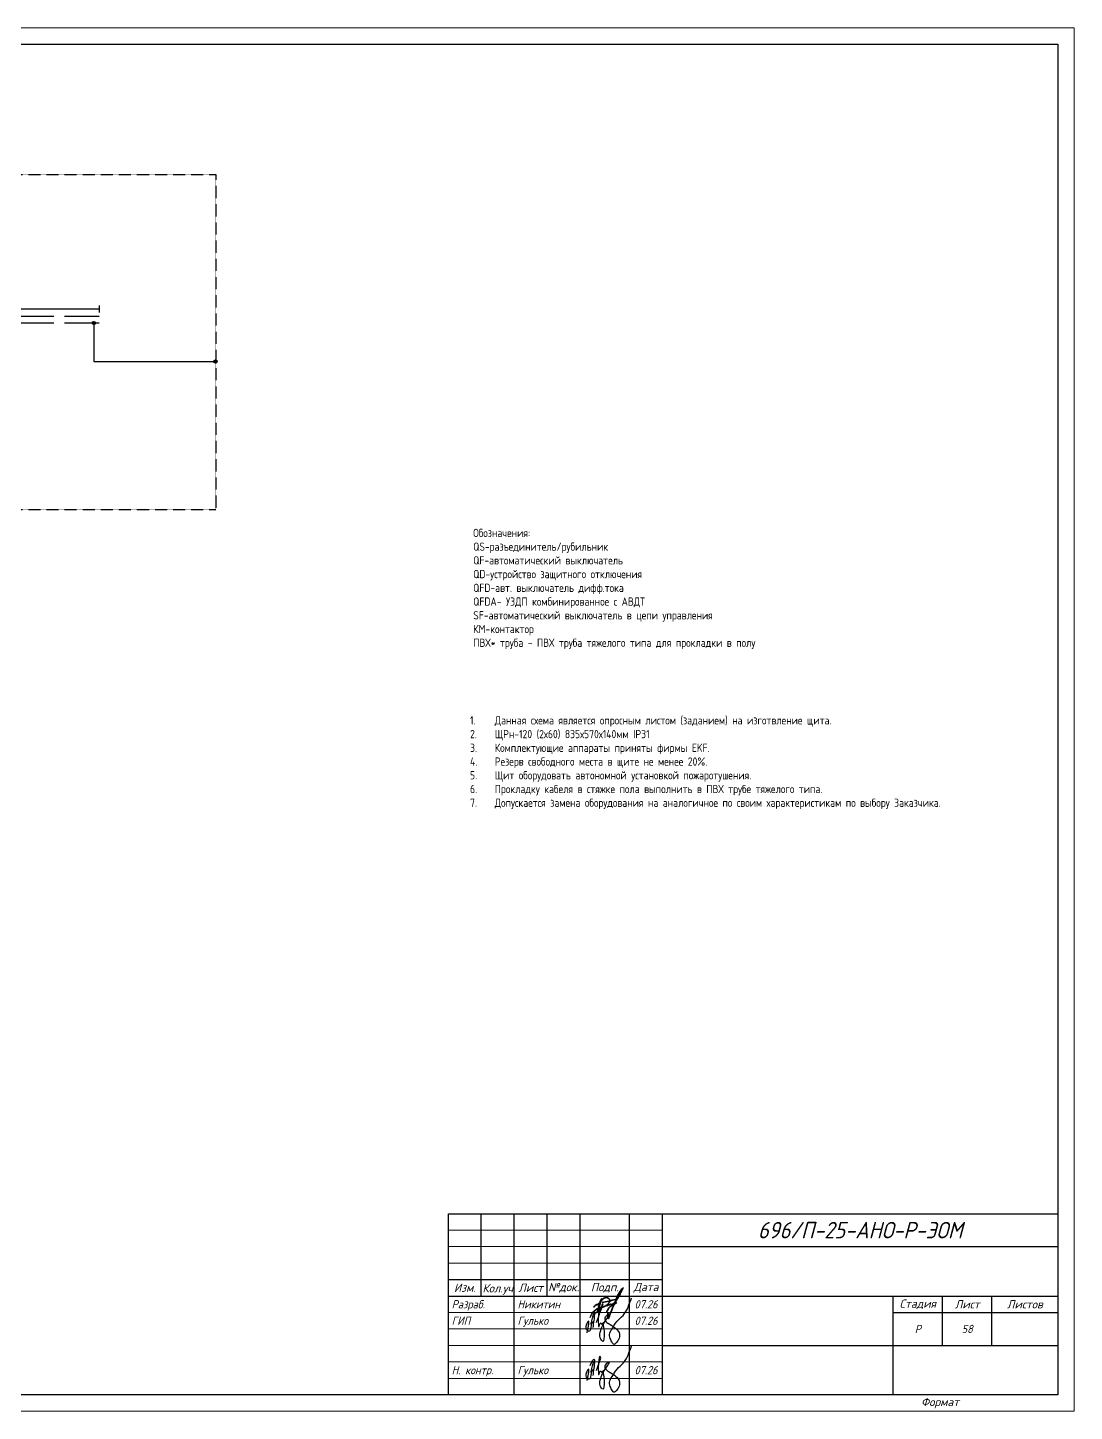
# Model space of a CAD drawing. Header units: millimetres. Extents: x -32 to 417638015, y -35 to 175284279.
# Drawn here: x 416481474 to 416513244, y 175200179 to 175242179 of the extents above; entities that cross this region are included whole.
import ezdxf
from ezdxf.enums import TextEntityAlignment as Align

# ---------------------------------------------------------------- set-up
doc = ezdxf.new("R2010")
doc.units = ezdxf.units.MM
doc.linetypes.add('ACAD_ISO02W100', pattern=[15, 12, -3])
doc.linetypes.add('DASHED2', pattern=[0.375, 0.25, -0.125])
doc.layers.add('4_Однолинейная схема', color=7, linetype='Continuous')
doc.layers.add('RAMKA', color=7, linetype='Continuous')
for name, color, linetype, lineweight in [('A-ANNO-NOTE', 7, 'Continuous', 5), ('ПП_Оформление_подписи_ГИП_Гулько', 5, 'Continuous', 30), ('ПП_Оформление_подписи_Разраб_ЭОМ_Никитин', 5, 'Continuous', 30)]:
    doc.layers.add(name, color=color, linetype=linetype, lineweight=lineweight)
doc.layers.add('Подписи', color=7, linetype='Continuous', lineweight=9, true_color=0x312af4)
doc.styles.add('ISOCPEUR', font='isocpeur.ttf', dxfattribs={"width": 0.85, "height": 275})
doc.styles.add('RAMKA', font='isocpeur.ttf', dxfattribs={"oblique": 15, "height": 5})
doc.styles.get("Standard").update_dxf_attribs({"font": 'arial.ttf'})

# ---------------------------------------------------------------- blocks, each defined once
blk = doc.blocks.new('TSL_SHM_УГО_Точка - TSL_SHM_УГО_Точка-779818-ЩТ-1_1 _Р_ _')
at = {"layer": 'A-ANNO-NOTE', "lineweight": 30}
h = blk.add_hatch(color=256, dxfattribs=at)
edge = h.paths.add_edge_path()
edge.add_arc((0, 0), 0.5, 0, 360)
blk.add_circle((0, 0), 0.5, dxfattribs=at)
blk = doc.blocks.new('*U521')
at = {"layer": '4_Однолинейная схема'}
for p, q in [((103000, 0), (0, 0)), ((103000, 100), (103000, -100))]:
    blk.add_line(p, q, dxfattribs=at)
at = {"layer": '4_Однолинейная схема', "linetype": 'ACAD_ISO02W100', "ltscale": 100}
for p, q in [((0, -200), (103000, -200)), ((0, -400), (103000, -400))]:
    blk.add_line(p, q, dxfattribs=at)
blk = doc.blocks.new('A$Cb06f03d6')
at = {"layer": 'ПП_Оформление_подписи_ГИП_Гулько'}
blk.add_line((-125812, 86151), (-99010, 105567), dxfattribs=at)
for points in [[(48334, 37486), (96196, 107493), (144753, 156012), (214812, 300877)], [(-153665, 12505), (-142841, 105790), (-159754, 76722), (-152989, 32784), (-137429, 26024), (-117811, 71315), (-98869, 164600), (-92504, 179742), (-92297, 176756)], [(-128360, 138738), (-93552, 187518), (-92504, 179742), (-97797, 114560), (-104164, 55600)], [(-75533, 97324), (-42210, 189000), (-42210, 208026), (-48269, 212783), (-52164, 202837), (-57357, 65757), (-56924, 62730), (-40479, 94297), (-32257, 83054), (-17543, 96459), (-18408, 94730), (-18706, 73957), (-12202, 5501), (-23909, -59489), (-44288, -31326), (-39549, 31070), (-17839, 86088), (28122, 165376), (-2229, 141546), (2107, 106452), (39396, 79590), (85790, 47095), (115708, 735), (107904, -44757), (87958, -72486), (68013, -84185), (56306, -72920)], [(56306, -72920), (39460, -35096), (34790, 9574), (48334, 37486)]]:
    blk.add_spline(points, degree=3, dxfattribs=at)
blk = doc.blocks.new('Никитин И.В. подпись')
at = {"color": 5, "lineweight": 35}
for points in [[(0, 0), (602, -1724), (2007, -2407), (3934, -2407), (6143, -802), (8311, 442), (9997, 1445), (11403, 2529), (12527, 3050), (13611, 2408), (15217, 2408), (17425, 3331), (19794, 4575), (21240, 5378), (22324, 5378), (23207, 3893), (23207, 3291), (28419, 5040), (34273, 8632), (43207, 17047), (50303, 27442), (55952, 36883), (62532, 48513), (67769, 59084), (72802, 69346), (75472, 74169), (78039, 81045), (79261, 83531), (75163, 79486), (71013, 74068), (65109, 66390), (62179, 61575), (59008, 56240), (56180, 50874), (51628, 41792), (48349, 33799), (44744, 25479), (41658, 16928), (38577, 9394), (35036, 222), (29326, -12715), (25523, -22346), (22704, -29814), (19481, -38250), (16561, -44005), (15820, -46019), (12174, -57338), (9438, -62595), (8070, -62595), (6749, -61249), (5999, -57223), (5999, -43279), (5999, -38153), (2629, -32924), (1836, -31590), (3630, -26797), (4762, -24498), (7660, -18166), (10828, -13721), (13524, -9949), (15882, -7592), (19252, -5100), (27677, -49), (35068, 4388), (40499, 7484), (49708, 13124)], [(-61141, -9119), (-56920, -4180), (-51478, 315), (-48257, 3367), (-47749, 4833), (-47749, 2430), (-47421, 1774), (-46569, 1403), (-45257, 1403), (-44361, 1818), (-40252, 5103), (-35357, 8946), (-30113, 14561), (-27569, 17068), (-25591, 20069), (-22835, 23741), (-21480, 28085), (-21480, 30147), (-22085, 30681), (-22903, 30681), (-23259, 30681), (-24184, 29614), (-24682, 28619), (-26710, 25099), (-28240, 21473), (-30339, 16283), (-33957, 4766), (-36631, -4274), (-38624, -14132), (-40786, -23569), (-44096, -30947), (-47059, -34122), (-49096, -35520), (-51630, -36412), (-54343, -36412), (-56664, -35591), (-58342, -34485), (-59056, -32345), (-58627, -29384), (-57235, -27351), (-53201, -23427), (-49774, -20822), (-44738, -17276), (-40454, -15564), (-37848, -14280), (-31137, -12104), (-25293, -10424), (-13570, -7108), (-5634, -3792), (1195, 873), (6533, 4946), (12124, 11398), (15268, 17253), (16169, 22480), (15268, 27238), (13103, 30122), (9749, 32825), (5774, 35220), (2203, 36625), (-4037, 36625), (-7969, 35904), (-13812, 33165), (-18538, 29849), (-21618, 25620), (-26152, 18460), (-28224, 13858), (-30608, 6833), (-31764, 2065), (-32434, -877), (-32817, -2860), (-33290, -5472), (-33874, -9228), (-35328, -17258), (-39288, -34300), (-34394, -13004)], [(-28077, -24913), (-17323, 8593)], [(-20379, 13407), (42726, 27296)], [(-12124, -2986), (-13038, -5766), (-12685, -6817), (-12402, -6759)]]:
    blk.add_spline(points, degree=3, dxfattribs=at)
blk = doc.blocks.new('*U1068')
at = {"lineweight": 30, "transparency": 33554687}
for p, q in [((1296, 5), (1296, 60)), ((1296, 60), (1481, 60)), ((1306, 35), (1306, 60)), ((1316, 5), (1316, 60)), ((1326, 35), (1326, 60)), ((1336, 5), (1336, 60)), ((1351, 5), (1351, 60)), ((1361, 5), (1361, 60)), ((1361, 50), (1481, 50)), ((1296, 40), (1361, 40)), ((1296, 35), (1361, 35)), ((1361, 35), (1481, 35)), ((1431, 20), (1431, 35)), ((1446, 20), (1446, 35)), ((1461, 20), (1461, 35)), ((1431, 30), (1481, 30)), ((1361, 20), (1481, 20)), ((1431, 5), (1431, 20))]:
    blk.add_line(p, q, dxfattribs=at)
at = {"lineweight": 20, "transparency": 33554687}
for p, q in [((1296, 55), (1361, 55)), ((1296, 50), (1361, 50)), ((1296, 45), (1361, 45)), ((1296, 30), (1361, 30)), ((1296, 25), (1361, 25)), ((1296, 20), (1361, 20)), ((1296, 15), (1361, 15)), ((1296, 10), (1361, 10))]:
    blk.add_line(p, q, dxfattribs=at)
at = {"lineweight": 5, "transparency": 33554687}
blk.add_lwpolyline([(0, 0), (0, 420), (1486, 420), (1486, 0)], close=True, dxfattribs=at)
at = {"lineweight": 30, "transparency": 33554687}
blk.add_lwpolyline([(20, 5), (20, 415), (1481, 415), (1481, 5)], close=True, dxfattribs=at)
at = {"layer": 'Подписи', "transparency": 33554687, "xscale": 3.662109375000001e-05, "yscale": 3.662109375000001e-05, "zscale": 3.662109375000001e-05}
blk.add_blockref('A$Cb06f03d6', (1343.71, 23.41), dxfattribs=at)
at = {"layer": 'ПП_Оформление_подписи_ГИП_Гулько', "transparency": 33554687, "xscale": 3.662109375000001e-05, "yscale": 3.662109375000001e-05, "zscale": 3.662109375000001e-05}
blk.add_blockref('A$Cb06f03d6', (1343.71, 8.87), dxfattribs=at)
at = {"layer": 'ПП_Оформление_подписи_Разраб_ЭОМ_Никитин', "transparency": 33554687, "xscale": 6.346291230164351e-05, "yscale": 6.346291230164351e-05, "zscale": 6.346291230164351e-05}
blk.add_blockref('Никитин И.В. подпись', (1343.98, 32.19), dxfattribs=at)
at = {"transparency": 33554687, "char_height": 2.5, "style": 'RAMKA'}
for s, insert, width, attachment_point in [('Изм.', (1301, 37.5), 10, 5), ('Кол.уч', (1311, 37), 10, 5), ('Лист', (1321, 37.5), 10, 5), ('№док.', (1331, 37.5), 10, 5), ('Подп.', (1343.5, 37.5), 15, 5), ('Дата', (1356, 37.5), 10, 5), ('Стадия', (1438.5, 32.5), 15, 5), ('Лист', (1453.5, 32.5), 15, 5), ('Листов', (1471, 32.5), 20, 5), ('Формат  ', (1451, 2.5), 95, 6)]:
    blk.add_mtext(s, dxfattribs=dict(at, insert=insert, width=width, attachment_point=attachment_point))
at = {"transparency": 33554687, "style": 'RAMKA', "oblique": 15, "width": 0.9}
for tag, height, p in [('СТРАНИЦА', 0.00025, (1481, 415)), ('ДАТА1', 2.5, (1356, 32.5)), ('ДАТА2', 2.5, (1356, 27.5)), ('СТАДИЯ', 2.5, (1438.5, 25)), ('ЛИСТ', 2.5, (1453.5, 25)), ('ЛИСТОВ', 2.5, (1471, 25)), ('ДАТА3', 2.5, (1356, 22.5)), ('ДАТА4', 2.5, (1356, 17.5)), ('ДАТА5', 2.5, (1356, 12.5)), ('ДАТА6', 2.5, (1356, 7.5))]:
    blk.add_attdef(tag, text='', height=height, dxfattribs=at).set_placement(p, align=Align.MIDDLE_CENTER)
at = {"transparency": 33554687, "style": 'RAMKA', "oblique": 15, "width": 0.9, "flags": 8}
blk.add_attdef('ШИФР', text='', height=5, dxfattribs=at).set_placement((1421, 55), align=Align.MIDDLE_CENTER)
at = {"transparency": 33554687, "style": 'RAMKA', "oblique": 15, "width": 0.9}
for tag, p in [('ДОЛЖНОСТЬ1', (1297, 32.5)), ('ФИО1', (1317, 32.5)), ('ДОЛЖНОСТЬ2', (1297, 27.5)), ('ФИО2', (1317, 27.5)), ('ДОЛЖНОСТЬ3', (1297, 22.5)), ('ФИО3', (1317, 22.5)), ('ДОЛЖНОСТЬ4', (1297, 17.5)), ('ФИО4', (1317, 17.5)), ('ДОЛЖНОСТЬ5', (1297, 12.5)), ('ФИО5', (1317, 12.5)), ('ДОЛЖНОСТЬ6', (1297, 7.5)), ('ФИО6', (1317, 7.5))]:
    blk.add_attdef(tag, text='', height=2.5, dxfattribs=at).set_placement(p, align=Align.MIDDLE_LEFT)
at = {"lineweight": 13, "transparency": 33554687, "oblique": 15, "width": 0.9}
for tag, flags, p in [('НАИМЕНОВАНИЕ', 128, (1396, 12.5)), ('КОМПАНИЯ', 15, (1456, 12.5))]:
    blk.add_attdef(tag, text='', height=2.5, dxfattribs=dict(at, flags=flags)).set_placement(p, align=Align.MIDDLE_CENTER)
at = {"lineweight": 5, "transparency": 33554687, "oblique": 15, "width": 0.9, "flags": 128}
blk.add_attdef('ОБЪЕКТ', text='', height=2.5, dxfattribs=at).set_placement((1421, 42.5), align=Align.MIDDLE_CENTER)
at = {"transparency": 33554687, "style": 'RAMKA', "oblique": 15, "width": 0.9, "flags": 8}
blk.add_attdef('ФОРМАТЛИСТА', text='', height=2.5, dxfattribs=at).set_placement((1452, 2.5), align=Align.MIDDLE_LEFT)

msp = doc.modelspace()

# ---------------------------------------------------------------- linework, layer by layer
at = {"linetype": 'DASHED2'}
msp.add_lwpolyline([(416373752, 175227516), (416373752, 175237720), (416487189, 175237720), (416487186, 175227542)], close=True, dxfattribs=at)
msp.add_lwpolyline([(416483481, 175233255), (416483481, 175232043), (416487171, 175232042)])
at = {"color": 7}
for centre in [(416483485, 175233215), (416487171, 175232042)]:
    msp.add_circle(centre, 50, dxfattribs=at)

# ---------------------------------------------------------------- block references
at = {"layer": '4_Однолинейная схема', "color": 0, "xscale": 1.05321876077635, "yscale": 1.05321876077635, "zscale": 1.05321876077635}
msp.add_blockref('*U521', (416375159, 175233637), dxfattribs=at)
at = {"layer": 'A-ANNO-NOTE', "xscale": 100, "yscale": 100, "zscale": 100}
for p in [(416483485, 175233215), (416487171, 175232042)]:
    msp.add_blockref('TSL_SHM_УГО_Точка - TSL_SHM_УГО_Точка-779818-ЩТ-1_1 _Р_ _', p, dxfattribs=at)
at = {"layer": 'RAMKA', "transparency": 33554687}
ref = msp.add_blockref('*U1068', (416364644, 175200179), dxfattribs=dict(at, xscale=100, yscale=100, zscale=100))
ref.add_attrib('ШИФР', '696/П-25-АНО-Р-ЭОМ', dxfattribs={"layer": '0', "transparency": 33554687, "height": 500, "style": 'RAMKA', "oblique": 15, "width": 0.9}).set_placement((416506744, 175205679), align=Align.MIDDLE_CENTER)
ref.add_attrib('СТАДИЯ', 'Р', dxfattribs={"layer": '0', "transparency": 33554687, "height": 250, "style": 'RAMKA', "oblique": 15, "width": 0.9}).set_placement((416508494, 175202679), align=Align.MIDDLE_CENTER)
ref.add_attrib('ЛИСТ', '58', dxfattribs={"layer": '0', "transparency": 33554687, "height": 250, "style": 'RAMKA', "oblique": 15, "width": 0.9}).set_placement((416509994, 175202679), align=Align.MIDDLE_CENTER)
ref.add_attrib('СТРАНИЦА', '1', dxfattribs={"layer": '0', "transparency": 33554687, "height": 0.025, "style": 'RAMKA', "oblique": 15, "width": 0.9}).set_placement((416512744, 175241679), align=Align.MIDDLE_CENTER)
ref.add_attrib('ДОЛЖНОСТЬ1', 'Разраб.', dxfattribs={"layer": '0', "transparency": 33554687, "height": 250, "style": 'RAMKA', "oblique": 15, "width": 0.9}).set_placement((416494344, 175203429), align=Align.MIDDLE_LEFT)
ref.add_attrib('ДОЛЖНОСТЬ2', 'ГИП', dxfattribs={"layer": '0', "transparency": 33554687, "height": 250, "style": 'RAMKA', "oblique": 15, "width": 0.9}).set_placement((416494344, 175202929), align=Align.MIDDLE_LEFT)
ref.add_attrib('ДОЛЖНОСТЬ5', 'Н. контр.', dxfattribs={"layer": '0', "transparency": 33554687, "height": 250, "style": 'RAMKA', "oblique": 15, "width": 0.9}).set_placement((416494344, 175201429), align=Align.MIDDLE_LEFT)
ref.add_attrib('ФИО1', 'Никитин', dxfattribs={"layer": '0', "transparency": 33554687, "height": 250, "style": 'RAMKA', "oblique": 15, "width": 0.9}).set_placement((416496344, 175203429), align=Align.MIDDLE_LEFT)
ref.add_attrib('ФИО2', 'Гулько', dxfattribs={"layer": '0', "transparency": 33554687, "height": 250, "style": 'RAMKA', "oblique": 15, "width": 0.9}).set_placement((416496344, 175202929), align=Align.MIDDLE_LEFT)
ref.add_attrib('ФИО5', 'Гулько', dxfattribs={"layer": '0', "transparency": 33554687, "height": 250, "style": 'RAMKA', "oblique": 15, "width": 0.9}).set_placement((416496344, 175201429), align=Align.MIDDLE_LEFT)
ref.add_attrib('ДАТА1', '07.26', dxfattribs={"layer": '0', "transparency": 33554687, "height": 250, "style": 'RAMKA', "oblique": 15, "width": 0.9}).set_placement((416500244, 175203429), align=Align.MIDDLE_CENTER)
ref.add_attrib('ДАТА2', '07.26', dxfattribs={"layer": '0', "transparency": 33554687, "height": 250, "style": 'RAMKA', "oblique": 15, "width": 0.9}).set_placement((416500244, 175202929), align=Align.MIDDLE_CENTER)
ref.add_attrib('ДАТА5', '07.26', dxfattribs={"layer": '0', "transparency": 33554687, "height": 250, "style": 'RAMKA', "oblique": 15, "width": 0.9}).set_placement((416500244, 175201429), align=Align.MIDDLE_CENTER)

# ---------------------------------------------------------------- texts
at = {"ltscale": 100, "char_height": 250, "attachment_point": 1, "style": 'ISOCPEUR'}
for s, width, gutter_width, heights, insert in [('Обозначения:\\PQS-разъединитель/рубильник\\PQF-автоматический выключатель\\PQD-устройство защитного отключения\\PQFD-авт. выключатель дифф.тока\\PQFDA- УЗДП комбинированное с АВДТ\\PSF-автоматический выключатель в цепи управления\\PКМ-контактор\\P{\\C0;ПВХ* труба - ПВХ труба тяжелого типа для прокладки в полу}', 9206.65, 1250, [0], (416494999, 175226968)), ('\\pxi-3,l3,t3;1.^IДанная схема является опросным листом (заданием) на изготвление щита.\\P2.^IЩРн-120 (2х60) 835х570х140мм IP31 \\P3.^IКомплектующие аппараты приняты фирмы EKF.\\P4.^IРезерв свободного места в щите не менее 20%.\\P{\\C0;5.^IЩит оборудовать автономной установкой пожаротушения.\\P6.^IПрокладку кабеля в стяжке пола выполнить в ПВХ трубе тяжелого типа.\\P\\A1;\\C256;7.^IДопускается замена оборудования на аналогичное по своим характеристикам по выбору Заказчика.}', 18423.29, 1, [6611], (416494902, 175221278))]:
    msp.add_mtext_dynamic_manual_height_columns(s, width=width, gutter_width=gutter_width, heights=heights, dxfattribs=dict(at, insert=insert))

doc.saveas('drawing.dxf')
